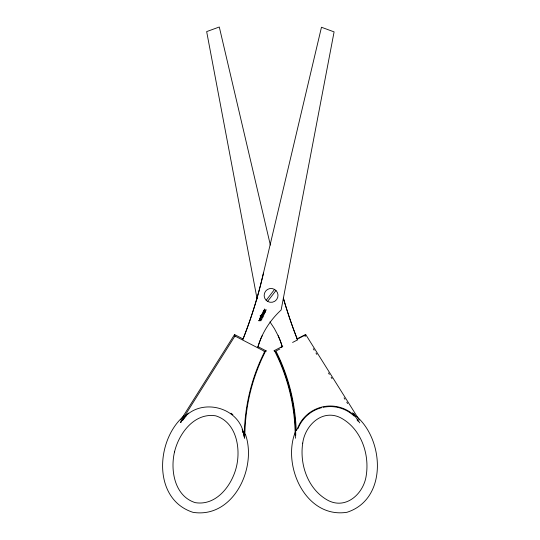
<?xml version="1.0" encoding="UTF-8"?>
<svg xmlns="http://www.w3.org/2000/svg" width="540" height="540" viewBox="0 0 540 540"><rect width="100%" height="100%" fill="white"/><g stroke="black" fill="none" stroke-linecap="round" stroke-linejoin="round"><path stroke-width="0.81" d="M244.31 437.346L244.418 430.535A190.363 190.363 0 0 1 264.762 351.445L234.954 336.035L180.745 422.226M244.586 438.446L244.985 430.556A189.797 189.797 0 0 1 262.035 358.418L265.511 351.196M242.865 339.451L244.499 335.279A457.765 457.765 0 0 0 263.446 273.112L321.469 27.257L334.091 31.887L281.131 310C273.226 317.27 266.679 326.032 262.13 335.765A77.814 77.814 0 0 0 257.951 346.862L257.803 347.423M305.06 336.663L305.667 334.449L296.818 339.005M295.191 432.371C282.029 466.067 305.816 518.697 346.957 512.291C387.295 499.412 384.386 440.627 356.677 416.502M180.779 420.053L234.556 334.557L242.663 338.749M185.733 415.206L180.745 422.294M266.18 300.308L274.55 289.4L275.981 290.5A6.932 6.932 0 0 1 267.611 301.408L266.18 300.308A6.932 6.932 0 0 1 274.55 289.4M267.611 301.408L275.981 290.5M180.792 422.294C196.695 395.699 241.097 405.689 243.999 436.529M182.5 420.593L184.964 417.447M183.958 415.935C155.763 439.918 152.314 499.21 192.962 512.325C233.401 518.792 257.432 467.532 245.322 434.052M184.957 417.076L186.199 416.03M355.887 416.684L350.163 412.128A35.303 35.303 0 0 0 299.545 424.001L296.44 430.623M282.798 346.221L273.942 350.784L276.176 351.533L279.173 357.797A190.924 190.924 0 0 1 296.204 430.387M281.057 347.49L282.541 346.727M298.87 338.324L304.81 335.266M276.176 350.899L279.902 348.982M292.586 342.454L297.803 339.761M265.154 351.317L266.254 350.946L258.147 346.754M264.019 351.695L266.207 350.96M260.847 317.783L262.116 318.215A0.695 0.695 0 0 0 262.541 317.959L263.007 316.865L260.267 315.576L260.111 315.907L260.962 316.312A0.986 0.986 0 0 0 260.543 316.906A0.851 0.851 0 0 0 260.604 317.446L260.847 317.783M357.082 419.945L358.067 421.2M352.627 412.722L359.741 422.874M269.973 321.894L274.388 328.57L278.093 335.61A77.814 77.814 0 0 1 282.251 346.714A77.679 77.679 0 0 0 278.093 335.61M305.667 334.449L359.296 420.039M313.295 348.739L314.185 350.163M315.968 353.012L316.865 354.436M328.462 372.944L329.353 374.369M331.135 377.217L332.026 378.641M344.075 397.865L344.966 399.289M346.748 402.131L347.639 403.556M353.882 413.525L355.226 415.658M242.123 429.246L242.764 430.738M274.685 351.034L278.147 358.263A189.797 189.797 0 0 1 295.076 430.427L295.454 438.23M297.081 338.627L295.724 335.158A457.765 457.765 0 0 1 283.358 298.134A458.21 458.21 0 0 0 297.5 339.707M242.939 431.332L244.33 436.01M234.556 334.557L235.157 336.771M270.365 245.079L219.294 27L206.658 31.604L257.108 299.045M242.588 431.069L242.919 432.675M275.427 351.284A190.363 190.363 0 0 1 295.738 435.395M297.986 428.605A34.736 34.736 0 0 1 321.604 407.693M323.15 407.329A34.736 34.736 0 0 1 354.2 416.104M186.705 414.626A35.303 35.303 0 0 1 188.609 413.1M230.978 413.195A35.303 35.303 0 0 1 232.868 414.727M263.446 273.112A458.21 458.21 0 0 1 243.02 339.073M257.951 346.862A77.679 77.679 0 0 1 262.13 335.765M261.86 314.915L263.392 316.055L263.237 316.386L261.266 315.461L261.623 314.564L262.643 313.092L264.445 313.821L264.29 314.152C262.548 312.174 261.401 314.854 263.918 314.942L261.86 314.915M263.952 312.397L264.465 312.896L264.695 312.026L264.148 311.769L263.952 312.397M265.025 312.478L264.431 313.288A0.743 0.743 0 0 1 264.026 313.227C263.365 311.722 263.959 311.256 262.744 312.424L263.648 311.195L265.336 311.924L265.025 312.478M302.731 443.084C299.369 464.96 308.252 490.124 328.624 500.722C346.842 509.612 364.001 492.939 366.269 475.288C369.63 453.411 360.747 428.247 340.375 417.65C322.157 408.76 304.999 425.432 302.731 443.084M260.098 317.986L259.713 318.755L261.684 319.68L261.839 319.349L260.442 318.695L260.219 317.716A0.716 0.716 0 0 0 260.098 317.986M260.881 316.946C261.981 319.842 263.736 315.306 260.881 316.946M174.521 451.919C170.134 470.455 174.67 496.233 195.251 502.646C216.526 506.122 232.119 485.109 236.493 466.567C240.881 448.038 236.351 422.26 215.771 415.84C194.495 412.364 178.895 433.384 174.521 451.919M258.93 320.429L258.761 320.787L261.218 320.672L259.598 319.005L260.705 320.605L258.93 320.429M263.675 310.345L263.479 310.75L264.796 310.541L265.451 311.681L265.113 310.466L266.274 309.933L264.951 310.142L264.303 309.002L264.634 310.216L263.675 310.345"/></g></svg>
